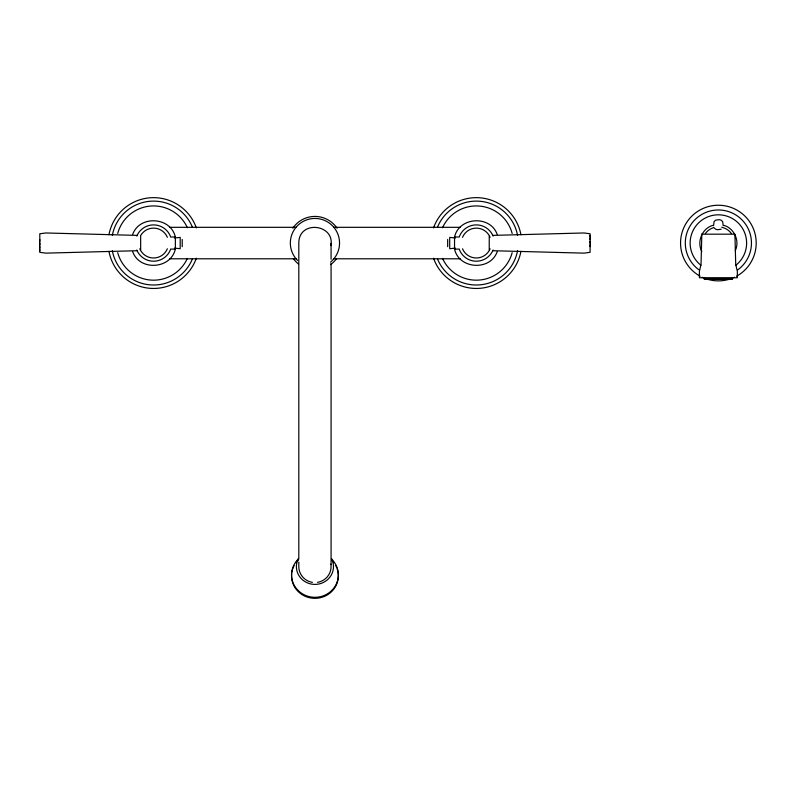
<?xml version="1.0" encoding="UTF-8"?>
<svg xmlns="http://www.w3.org/2000/svg" width="796" height="796" viewBox="0 0 796 796"><rect width="100%" height="100%" fill="white"/><g stroke="black" fill="none" stroke-linecap="round" stroke-linejoin="round"><path stroke-width="1.19" d="M39.8 250.77L39.8 249.616M39.8 248.213L39.8 246.601M39.8 244.869L39.8 243.059M39.8 241.248L39.8 239.506M590.085 246.601L590.085 244.869M590.085 243.059L590.085 241.248M590.085 239.506L590.085 237.895M590.085 236.492L590.085 235.337M298.808 559.16L298.808 243.327C298.51 219.646 335.086 224.014 330.877 245.576M175.389 248.899C171.09 269.237 139.618 271.297 132.693 251.705M454.496 237.208C458.804 216.88 490.266 214.811 497.192 234.412M735.285 250.581C739.942 241.009 734.28 228.442 724.111 225.407M132.693 234.412C139.618 214.811 171.09 216.88 175.389 237.208M497.192 251.705C490.266 271.297 458.804 269.237 454.496 248.899M712.639 225.407C702.092 228.542 696.6 241.805 701.843 251.476M721.196 229.198L717.574 229.745L715.554 229.198L714.072 227.726M137.031 250.72L45.85 253.138L39.8 252.332L39.8 233.775L45.85 232.969L137.031 235.387M492.853 235.387L584.035 232.969L590.085 233.775L590.085 252.332L584.035 253.138L492.853 250.72M174.433 237.984L180.195 237.407L180.195 248.7L174.433 248.123M455.451 248.123L449.69 248.7L449.69 237.407L455.451 237.984M169.707 227.318L296.321 227.318M333.564 227.318L460.178 227.318M170.513 236.999L175.359 236.999L175.359 249.108L170.513 249.108M459.372 236.999L454.536 236.999L454.536 249.108L459.372 249.108M169.707 258.79L296.321 258.79M333.564 258.79L460.178 258.79M704.261 278.56L732.499 278.56M704.261 279.366L732.499 279.366M723.216 225.706L722.678 221.676L721.196 220.194L719.186 219.656L715.554 220.194L714.072 221.676L713.534 225.706M489.232 236.342L489.232 249.765M447.67 239.427L447.67 246.69M331.076 243.327L331.076 259.237M331.076 263.287L331.076 564.593M298.808 562.105L298.808 566.613A16.139 15.92 0 0 0 304.788 578.981M182.214 239.427L182.214 246.69M140.663 236.342L140.663 249.765M520.942 251.327A45.382 45.382 0 0 1 433.531 258.202M433.531 227.905A45.382 45.382 0 0 1 520.942 234.78M490.107 248.77A14.925 14.925 0 0 1 462.526 248.77M462.526 237.337A14.925 14.925 0 0 1 490.107 237.337M517.569 250.7A41.959 41.959 0 0 1 437.551 259.108M437.551 226.999A41.959 41.959 0 0 1 517.569 235.407M512.166 252.66A37.113 37.113 0 0 1 442.506 258.372M442.506 227.736A37.113 37.113 0 0 1 512.166 233.447M493.092 250.004A18.159 18.159 0 0 1 459.541 250.004M459.541 236.104A18.159 18.159 0 0 1 493.092 236.104M196.353 258.202A45.382 45.382 0 0 1 108.943 251.327M108.943 234.78A45.382 45.382 0 0 1 196.353 227.905M167.359 248.77A14.925 14.925 0 0 1 139.778 248.77M140.643 235.586A14.925 14.925 0 0 1 167.359 237.337M192.334 259.108A41.959 41.959 0 0 1 112.316 250.7M112.316 235.407A41.959 41.959 0 0 1 192.334 226.999M187.378 258.372A37.113 37.113 0 0 1 117.718 252.66M117.718 233.447A37.113 37.113 0 0 1 187.378 227.736M170.344 250.004A18.159 18.159 0 0 1 136.793 250.004M136.793 236.104A18.159 18.159 0 0 1 170.344 236.104M330.877 564.115A16.139 15.92 0 0 1 317.465 582.334M312.42 582.334A16.139 15.92 0 0 1 309.952 581.757M309.156 581.478A16.139 15.92 0 0 1 305.455 579.488M337.196 568.951A23.402 22.447 0 0 1 317.385 598.214A23.402 22.447 0 0 1 291.674 573.538M291.834 572.374A23.402 22.447 0 0 1 292.341 570.075M292.689 568.951A23.402 22.447 0 0 1 294.092 565.697M296.012 562.692A23.402 22.447 0 0 1 298.4 560.016M332.33 560.872A23.402 22.447 0 0 1 333.872 562.692M335.793 565.697A23.402 22.447 0 0 1 336.788 567.846M331.474 558.533A18.557 17.801 0 0 1 314.947 584.413A18.557 17.801 0 0 1 298.41 558.533M331.484 558.991A23.402 22.447 0 0 1 331.484 590.732A23.402 22.447 0 0 1 298.4 590.732A23.402 22.447 0 0 1 298.4 558.991M700.162 276.202A37.82 37.82 0 0 1 689.237 218.95A37.82 37.82 0 0 1 747.524 218.95A37.82 37.82 0 0 1 736.598 276.202M734.479 277.277A37.82 37.82 0 0 1 702.271 277.277M705.326 233.566A16.139 16.139 0 0 1 713.395 227.706M721.733 227.268A16.139 16.139 0 0 1 731.434 233.566M698.938 269.814A33.084 33.084 0 0 1 693.794 220.92A33.084 33.084 0 0 1 742.966 220.92A33.084 33.084 0 0 1 737.822 269.814M700.898 265.237A28.238 28.238 0 0 1 697.644 223.885A28.238 28.238 0 0 1 739.116 223.885A28.238 28.238 0 0 1 735.862 265.237M336.489 258.7A26.626 26.626 0 0 1 330.589 264.6M298.46 263.964A26.626 26.626 0 0 1 293.396 258.7M292.799 228.263A26.626 26.626 0 0 1 337.086 228.263M297.545 260.451A24.606 24.606 0 0 1 298.122 225.089A24.606 24.606 0 0 1 333.444 226.83A24.606 24.606 0 0 1 330.559 262.073M701.833 234.183L701.027 264.441L699.415 271.297L699.415 277.754L737.335 277.754L737.335 271.297L735.723 264.441L734.917 234.183L701.833 234.183"/></g></svg>
